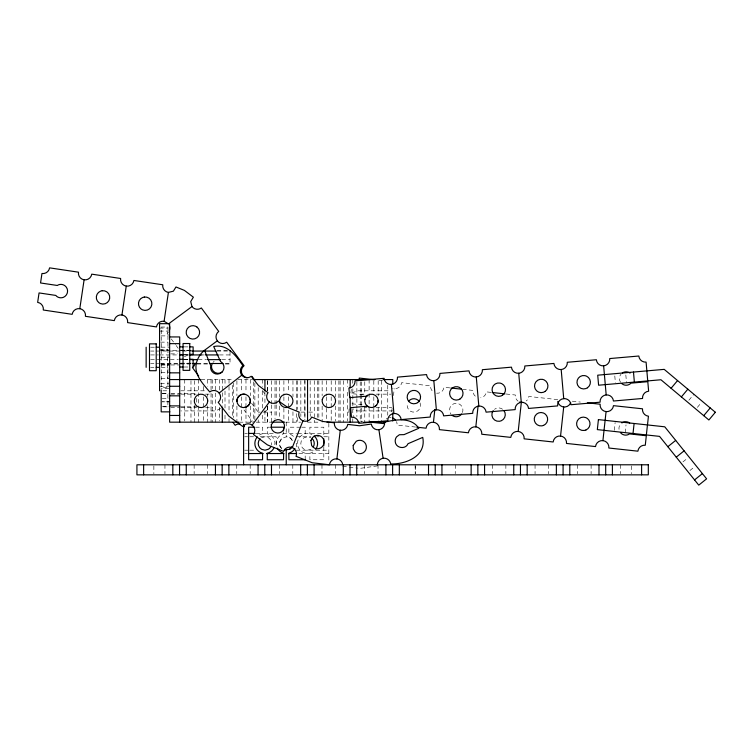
<?xml version="1.0" encoding="UTF-8"?>
<svg xmlns="http://www.w3.org/2000/svg" width="753" height="753" viewBox="0 0 753 753"><rect width="100%" height="100%" fill="white"/><g stroke="black" fill="none" stroke-linecap="round" stroke-linejoin="round"><path stroke-width="0.56" stroke-dasharray="3.77 2.82" d="M349.176 408.823L348.714 413.049A6.711 6.711 0 0 1 350.418 413.463M351.293 389.301L350.832 393.527L366.542 395.231M391.711 411.835L392.097 408.352M393.48 395.589L394.233 388.623M614.269 430.33L615.135 422.555M625.178 432.646L626.025 424.861M688.854 400.257L693.89 394.261M697.353 407.382L700.93 403.09M682.943 461.9L687.301 458.398M689.889 470.54L694.238 467.029M289.576 437.662A6.711 6.711 0 0 1 292.71 441.738C289.114 429.784 272.238 442.726 282.864 449.287M249.667 422.904L252.227 421.002L242.155 407.382M264.595 411.863L268.012 409.331A6.711 6.711 0 0 1 267.164 407.797M261.479 437.709L264.83 436.768L268.19 437.625A6.711 6.711 0 0 1 271.419 445.127M310.961 449.249L307.619 450.19L304.25 449.334A6.711 6.711 0 0 1 304.099 437.709L307.44 436.768L310.81 437.625M220.582 408.465L215.603 410.931L180.824 410.931M351.905 393.254L356.875 390.798L390.459 390.798M377.488 465.862L360.028 468.385L355.849 467.895M159.57 328.073L167.957 328.073M159.57 331.085L167.957 331.085L167.957 357.242M161.246 335.885L167.957 335.885M160.615 342.135L167.957 342.135M184.174 346.879L189.765 346.879M150.619 347.218L156.21 347.218M161.246 347.171L169.632 347.171M159.57 349.42L167.957 349.42M161.246 350.117L167.957 350.117M180.824 350.23L192.006 350.23M159.57 350.531L190.104 350.578M217.118 350.578L227.688 350.578M180.824 350.719L192.006 350.719M150.619 351.058L153.979 351.058M156.21 351.058L192.457 351.058M217.118 351.058L227.688 351.058M170.752 353.882L177.463 353.872M184.174 354.597L188.655 354.597M150.619 354.936L158.45 354.936M159.57 354.936L178.357 354.936M184.231 354.936L187.751 354.936M201.851 354.936L204.195 354.936M219.462 354.936L230.032 354.936M161.246 357.242L169.632 357.242M184.174 359.294L188.655 359.294M150.619 359.633L178.357 359.633M184.231 359.633L187.751 359.633M198.321 359.633L206.548 359.633M221.815 359.633L230.032 359.633M180.824 363.172L192.006 363.172M150.619 363.511L153.979 363.511M156.21 363.511L159.57 363.511M160.747 363.511L192.457 363.511M197.154 363.511L207.724 363.511M225.335 363.511L230.032 363.511M179.703 363.652L192.006 363.652M160.69 363.953L190.104 364M197.154 364L207.724 364M225.335 364L230.032 364L230.032 351.058M161.246 364.358L169.632 364.358M161.246 365.054L169.632 365.054M170.752 364.96L179.703 364.96M184.174 367.012L188.655 367.012M150.619 367.351L153.979 367.351M161.246 367.304L167.957 367.304M161.246 372.34L168.587 372.34M161.246 378.599L169.632 378.599M201.098 379.559L233.835 379.559M237.769 379.559L251.784 379.559M160.615 383.39L168.587 383.39M159.57 386.411L169.632 386.411M168.813 388.369L161.18 388.774M162.921 390.798L169.632 390.798M180.824 390.798L206.642 390.798M162.29 393.405L167.891 393.405L167.891 406.827L162.29 406.827M171.063 393.405L196.74 393.405M162.29 393.631L169.896 393.631M170.752 394.148L179.703 394.148M180.711 394.148L196.232 394.148M205.418 394.148L212.252 394.148L212.252 422.169M360.235 394.148L364.763 394.148L364.763 380.679M376.255 394.148L390.769 394.148M162.29 398.375L169.896 398.375M162.29 406.601L169.896 406.601M180.4 406.827L196.74 406.827M170.752 407.571L179.703 407.571M180.711 407.571L196.542 407.571M205.522 407.571L212.252 407.571M364.716 407.571L366.965 407.571M375.935 407.571L391.776 407.571M392.784 410.931L356.875 410.931L352.771 408.747M258.204 412.107L260.246 412.107M263.277 412.107L271.626 412.107M300.842 412.107L307.026 412.107M308.768 412.107L314.227 412.107M239.228 422.169L252.82 422.169M256.218 422.169L270.694 422.169M285.669 422.169L300.635 422.169M307.553 422.169L320.223 422.169M255.606 427.205L262.562 427.205L262.562 433.775L261.62 433.963A10.071 10.071 0 0 0 257.3 436.891M269.593 427.205L267.268 427.205L267.268 433.747L269.31 434.425A10.071 10.071 0 0 1 274.798 445.381M300.532 427.205L288.907 427.205L288.832 433.756L291.26 434.763A10.071 10.071 0 0 1 294.47 437.709M301.699 427.205L305.181 427.205L305.181 433.775L304.231 433.963A10.071 10.071 0 0 0 303.139 452.534L305.181 453.212L305.181 459.754M244.763 433.408L247.059 433.408M256.274 433.408L273.555 433.408M282.77 433.408L296.588 433.408M297.746 433.408L328.835 433.408M244.612 436.768L247.633 436.768M249.798 436.768L254.42 436.768M260.199 436.768L276.153 436.768L276.153 446.906M296.287 436.768L310.951 436.768M316.797 436.768L319.131 436.768M323.809 436.768L328.835 436.768M244.612 450.19L248.641 450.19M249.808 450.19L255.653 450.19M296.287 450.19L328.835 450.19M244.763 453.541L247.059 453.541M298.894 453.541L328.835 453.541M378.994 380.218L382.477 380.594M449.805 387.899L443.997 387.268A6.711 6.711 0 0 1 436.599 393.217M462.568 389.282L473.016 390.421A6.711 6.711 0 0 0 477.27 397.396M491.012 392.369L486.363 391.871A6.711 6.711 0 0 1 480.715 397.772M506.101 394.007L515.391 395.014A6.711 6.711 0 0 0 518.092 401.161M557.757 399.617L528.728 396.464A6.711 6.711 0 0 1 526.262 400.973M572.261 401.189L580.384 402.064M351.999 403.787L362.099 404.879M360.471 421.068L362.795 421.322M415.609 427.055L397.029 425.04A6.711 6.711 0 0 0 396.502 421.605M342.709 466.342L354.804 467.773M311.921 434.425L309.878 433.747L309.878 427.205L323.809 427.205L323.809 436.505M502.609 409.256L501.074 408.399A6.711 6.711 0 0 0 494.439 409.35M262.468 390.553L265.244 394.308M251.596 403.222L258.976 413.199M168.484 335.189L167.091 333.306A6.711 6.711 0 0 0 168.352 332.092M171.26 338.944L175.43 344.573M176.127 345.514L178.207 348.328M625.828 374.966L626.505 382.769M614.796 375.935L615.361 382.618M283.589 431.573L283.617 433.756L281.189 434.763A10.071 10.071 0 0 0 277.509 448.515M631.39 465.909L631.372 473.731M620.293 464.789L620.293 473.731M591.105 464.789L591.105 473.731M577.683 464.789L577.683 473.731M548.485 464.789L548.485 473.731M535.063 464.789L535.063 473.731M505.865 464.789L505.865 473.731M492.453 464.789L492.453 473.731M455.32 464.789L455.236 473.731M415.242 465.909L415.242 473.731L415.148 464.789M387.748 385.31L387.748 415.261M381.517 380.707L381.517 422.169M378.185 380.726L378.185 395.899M378.185 407.571L378.185 422.169M378.025 464.789L378.025 473.731M373.817 380.707L373.817 392.417M373.817 396.831L373.817 407.194M373.817 408.145L373.817 422.169M369.121 379.559L369.121 392.417M369.121 393.584L369.121 422.169M364.763 406.996L364.763 422.169M364.603 464.789L364.603 473.731M361.431 381.856L361.431 422.169M360.235 381.799L360.235 407.571M360.235 408.691L360.235 422.169M356.875 381.799L356.875 397.509M356.875 398.629L356.875 407.571M356.875 408.691L356.875 416.55M352.771 379.559L352.771 384.228M352.846 388.774L352.846 408.352M352.771 409.312L352.771 412.823M352.771 418.668L352.771 422.169M347.481 379.559L347.557 386.468M347.481 392.228L347.557 421.021M343.453 380.707L343.453 422.169M340.102 380.707L340.102 422.169M338.897 380.707L338.897 422.169M335.565 380.707L335.565 396.831M335.565 406.046L335.565 421.021M335.405 464.789L335.405 473.731M331.207 380.707L331.207 392.228M331.207 396.831L331.207 422.169M328.835 423.327L328.835 461.335M326.51 380.707L326.51 395.683M326.51 396.831L326.51 407.194M326.51 408.352L326.51 422.169M323.809 446.764L323.809 459.754L309.878 459.754L309.878 453.184L310.829 452.986A10.071 10.071 0 0 0 315.14 450.068M322.143 380.707L322.143 395.683M322.143 406.046L322.143 422.169M321.983 464.789L321.983 473.731M318.82 380.707L318.82 417.567M317.615 380.707L317.615 419.863M314.265 380.707L314.265 422.169M310.151 380.707L310.236 416.409M304.946 380.707L304.946 419.863M304.861 379.559L304.861 419.863M300.842 380.707L300.842 416.578M297.482 380.707L297.482 409.5M297.482 417.567L297.482 422.169M296.287 380.707L296.287 422.169M296.287 446.906L296.287 443.404A10.071 10.071 0 0 1 295.948 446.087M292.955 380.707L292.955 396.831M292.955 411.806L292.955 422.169M292.795 464.789L292.795 473.731M288.587 379.559L288.587 392.228M288.587 396.831L288.587 422.169M286.225 422.169L286.225 436.768M283.89 380.707L283.89 395.683M283.89 396.831L283.89 401.443M283.89 408.352L283.89 422.169M279.532 380.707L279.532 396.831M279.532 406.046L279.532 417.567M279.372 464.789L279.372 473.731M276.2 380.707L276.2 403.74M276.2 404.898L276.2 417.567M275.005 380.707L275.005 403.74M275.005 404.898L275.005 418.715M271.645 380.707L271.645 403.74M271.645 404.898L271.645 422.169M267.616 380.707L267.616 391.071M267.616 406.046L267.616 422.169M267.541 380.707L267.541 391.071M267.541 406.046L267.541 422.169M264.934 392.228L264.934 404.898M264.934 410.658L264.934 422.169M262.326 379.559L262.251 386.468M262.251 391.071L262.326 408.352M262.326 415.261L262.251 422.169M258.223 387.616L258.204 414.338M258.223 419.863L258.204 422.169M254.862 383.013L254.862 421.021M253.667 381.856L253.667 422.169M250.335 379.559L250.335 395.683M250.335 406.046L250.335 422.169M250.175 464.789L250.175 473.731M245.977 379.559L245.977 392.228M245.977 396.831L245.977 407.194M245.977 408.352L245.977 422.169M241.28 379.559L241.28 392.228M241.28 396.831L241.28 422.169M236.913 380.707L236.913 395.683M236.913 406.046L236.913 422.169M236.753 464.789L236.753 473.731M233.581 383.013L233.581 417.567M232.31 385.31L232.31 416.409M229.025 379.559L229.025 385.31M229.025 386.468L229.025 412.955M229.025 418.715L229.025 422.169M225.006 379.559L225.006 386.468M225.006 391.071L225.006 409.5M225.006 415.261L225.006 422.169M222.314 379.559L222.314 406.046M219.716 379.559L219.631 391.071M219.631 407.194L219.631 421.021M215.603 379.559L215.603 390.798M215.603 393.038L215.603 422.169M212.252 379.559L212.252 388.548M211.047 379.559L211.047 392.228M211.047 393.377L211.047 422.169M207.724 379.559L207.724 386.289M207.724 394.148L207.724 396.483M207.724 405.829L207.724 422.169M207.555 464.789L207.555 473.731M203.357 386.468L203.357 392.417M203.357 396.831L203.357 422.169M198.66 379.559L198.66 422.169M196.74 398.375L196.74 403.467M194.302 380.679L194.302 395.269M194.302 405.34L194.302 422.169M194.142 464.789L194.142 473.731M190.97 380.707L190.97 422.169M184.739 379.559L184.739 421.021M167.957 330.398L167.957 327.037L161.246 327.037L161.246 387.437L167.957 387.437L167.957 364.358M167.618 357.242L167.618 378.599M164.945 464.789L164.945 473.731M153.866 465.909L153.857 473.731M281.481 448.223A6.711 6.711 0 0 1 282.864 437.662M212.948 362.513A6.711 6.711 0 0 1 214.2 361.28M184.457 356.781A6.711 6.711 0 0 1 187.695 355.501M619.032 429.361A6.711 6.711 0 0 1 620.312 424.391M420.014 402.799A6.711 6.711 0 0 1 416.475 411.599L414.79 412.079A6.711 6.711 0 0 1 407.618 402.93M432.1 390.751A6.711 6.711 0 0 1 430.65 385.818L401.631 382.675A6.711 6.711 0 0 1 392.529 388.209M386.157 419.082A6.711 6.711 0 0 1 387.654 418.179M389.329 417.68A6.711 6.711 0 0 1 391.089 417.642M353.223 415.515A6.711 6.711 0 0 1 354.136 417.011M462.436 412.531A6.711 6.711 0 0 0 460.234 404.662L458.709 403.796A6.711 6.711 0 0 0 450.934 414.169M620.594 382.298A6.711 6.711 0 0 1 621.046 374.137M169.896 401.81L162.29 401.81L169.896 401.848"/><path stroke-width="1.13" d="M236.931 401.377L237.026 399.627A6.711 6.711 0 0 1 250.316 400.351L250.222 402.102A6.711 6.711 0 0 1 236.913 400.954C236.847 396.699 241.186 393.198 245.318 394.327M378.072 402.102L378.166 400.351M416.767 427.177L426.057 428.193A6.711 6.711 0 0 1 433.455 422.245L434.839 409.472M433.455 422.245A6.711 6.711 0 0 1 439.404 429.634L468.422 432.787A6.711 6.711 0 0 1 475.821 426.838L478.089 405.942M563.705 407.006L560.552 436.034A6.711 6.711 0 0 0 553.154 441.983L524.135 438.83A6.711 6.711 0 0 0 518.186 431.431L521.34 402.413M620.397 432.561L621.649 433.784A6.711 6.711 0 0 0 628.313 434.585L629.489 433.897L646.319 435.723L645.283 445.23A6.711 6.711 0 0 0 637.895 451.179L608.866 448.026A6.711 6.711 0 0 0 602.918 440.627L606.071 411.609A6.711 6.711 0 0 1 600.122 404.21L587.349 402.827M633.019 433.493L634.101 423.487M646.366 434.942L647.448 424.937M647.524 424.654L648.437 416.202A6.711 6.711 0 0 1 642.488 408.804L613.469 405.66A6.711 6.711 0 0 1 606.071 411.609M336.883 458.954L340.271 430.217M79.799 308.683L84.11 279.805A6.711 6.711 0 0 0 91.744 274.158L120.612 278.478A6.711 6.711 0 0 0 126.259 286.102L121.948 314.98A6.711 6.711 0 0 0 114.315 320.627L85.447 316.307A6.711 6.711 0 0 0 79.799 308.683A6.711 6.711 0 0 0 72.166 314.321L43.297 310.01A6.711 6.711 0 0 0 37.65 302.377L39.062 292.926L55.807 295.421L56.767 296.4A6.711 6.711 0 0 0 63.412 297.313L64.937 296.437A6.711 6.711 0 0 0 66.226 287.034L64.993 285.792A6.711 6.711 0 0 0 58.348 284.879L57.313 285.472L40.549 282.968L41.961 273.508A6.711 6.711 0 0 0 49.594 267.861L78.472 272.181A6.711 6.711 0 0 0 84.11 279.805M121.948 314.98L123.633 315.46A6.711 6.711 0 0 1 127.586 322.604L156.464 326.924A6.711 6.711 0 0 1 164.098 321.277L168.408 292.409A6.711 6.711 0 0 1 162.761 284.775L133.893 280.464A6.711 6.711 0 0 1 126.259 286.102M292.268 447.649L302.979 420.758M342.559 463.744A6.711 6.711 0 0 0 337.749 459.057L336.007 458.859A6.711 6.711 0 0 0 329.598 463.914L329.494 464.789L312.184 462.747L295.985 456.29L296.305 455.48A6.711 6.711 0 0 0 293.077 447.969L291.449 447.329A6.711 6.711 0 0 0 283.947 450.558L283.627 451.367L267.428 444.91L253.497 434.519A6.711 6.711 0 0 0 252.133 425.134L269.395 401.989M671.092 388.275L677.559 380.566M681.371 396.906L687.847 389.188M703.735 415.665L710.211 407.957M367.633 395.259L366.617 396.172L349.75 397.65L348.912 388.115A6.711 6.711 0 0 0 355.011 380.849L384.096 378.307A6.711 6.711 0 0 0 391.372 384.406L393.913 413.491A6.711 6.711 0 0 1 401.18 419.59L430.264 417.04A6.711 6.711 0 0 1 436.364 409.773L433.822 380.689A6.711 6.711 0 0 1 426.556 374.589L397.471 377.131A6.711 6.711 0 0 1 391.372 384.406M375.201 406.347L376.5 405.18M667.845 446.698L675.695 440.392M676.26 457.156L684.101 450.849M694.558 479.906L702.398 473.599M219.132 393.057L241.817 375.154M289.576 449.287L292.032 446.83A6.711 6.711 0 0 1 289.576 449.287L284.483 449.965M203.235 351.237L217.316 340.817A6.711 6.711 0 0 1 218.718 331.433L201.352 307.958L199.818 308.815A6.711 6.711 0 0 1 191.968 306.556L168.493 323.922L164.098 321.277M621.865 422.941L623.042 422.245A6.711 6.711 0 0 1 629.706 423.045M243.765 407.542C248.01 407.571 251.361 403.081 250.128 399.015M169.632 336.939L179.703 336.939L179.703 422.169M169.632 343.65L179.703 343.65M179.703 346.879L183.054 346.879M189.765 346.879L193.126 346.879L193.126 354.597L189.765 354.597M156.21 347.218L159.57 347.218M192.457 351.058L215.942 351.058M189.765 354.343L193.126 354.343M179.703 354.597L183.054 354.597M179.534 354.936L183.054 354.936M188.928 354.936L201.851 354.936M205.371 354.936L218.295 354.936M179.703 359.294L183.054 359.294M189.765 359.294L193.126 359.294L193.126 367.012M189.765 359.548L193.126 359.548M192.457 359.633L197.154 359.633M207.724 359.633L220.638 359.633M192.457 363.511L197.154 363.511M210.068 363.511L222.992 363.511M179.703 367.012L183.054 367.012M156.21 367.351L159.57 367.351M169.632 372.848L179.703 372.848M169.632 379.559L200.43 379.559M252.952 379.559L374.909 379.559M383.108 379.559L392.784 379.559L392.784 384.162M169.632 386.27L179.703 386.27M169.632 395.833L179.703 395.833M169.632 405.895L179.703 405.895M169.896 411.863L161.18 411.863L161.18 389.941M169.632 415.458L179.703 415.458M238.814 422.169L169.632 422.169L169.632 323.686L159.57 323.686L159.57 390.798M271.249 422.169L284.512 422.169M327.131 422.169L359.379 422.169M363.859 422.169L385.423 422.169M254.439 427.205L248.641 427.205L248.641 459.754L262.562 459.754L262.562 453.212L260.519 452.534A10.071 10.071 0 0 1 257.3 436.891M270.751 427.205L283.542 427.205L283.58 430.481M248.217 433.408L255.126 433.408M248.217 453.541L263.183 453.541M266.647 453.541L283.919 453.541M288.531 453.541L296.588 453.541M305.181 459.754L288.907 459.754L288.832 453.202L291.26 452.195A10.071 10.071 0 0 0 294.941 448.515M168.408 292.409L173.388 291.166L175.976 286.978L184.381 290.385L193.37 297.171L190.725 301.577L191.968 306.556M374.354 379.71L359.266 378.072A6.711 6.711 0 0 1 358.852 379.776M450.962 388.021L461.41 389.16M492.17 392.501L504.943 393.885M369.761 422.085L383.691 423.591A6.711 6.711 0 0 1 384.105 421.887M630.045 373.121L629.047 372.471A6.711 6.711 0 0 0 622.355 372.97M621.762 383.606L623.23 384.567A6.711 6.711 0 0 0 629.922 384.058L630.939 383.145L647.806 381.677L648.634 391.202A6.711 6.711 0 0 0 642.535 398.469L613.45 401.02A6.711 6.711 0 0 0 606.184 394.911L603.633 365.836A6.711 6.711 0 0 1 596.367 359.736L567.282 362.278A6.711 6.711 0 0 1 561.183 369.544L563.724 398.629A6.711 6.711 0 0 1 571 404.728L600.085 402.187A6.711 6.711 0 0 1 606.184 394.911M368.509 406.846L367.502 406.196L350.625 407.674L351.463 417.2A6.711 6.711 0 0 1 358.729 423.299L387.814 420.758A6.711 6.711 0 0 1 393.913 413.491M252.048 376.472L254.825 380.227M198.698 376.02L192.439 367.568A6.711 6.711 0 0 0 195.083 363.162M233.072 422.48L235.152 425.294A6.711 6.711 0 0 1 240.141 424.052M252.133 425.134A6.711 6.711 0 0 0 242.739 426.499L228.808 416.108L218.21 402.328A6.711 6.711 0 0 0 219.961 394.346L219.019 392.868A6.711 6.711 0 0 0 211.038 391.118L209.748 391.946C202.783 383.616 193.257 374.1 196.618 362.146C198.067 357.59 200.533 353.157 204.6 350.465L210.765 365.732A6.711 6.711 0 0 0 215.622 373.883C219.725 375.003 224.121 371.54 223.98 367.285A6.711 6.711 0 0 0 220.544 361.525L213.701 346.549C227.161 343.462 236.423 356.113 242.927 365.789L242.551 366.043A6.711 6.711 0 0 0 241.082 374.081L242.08 375.521A6.711 6.711 0 0 0 250.118 376.989L251.182 376.255L258.533 385.564L268.04 392.661L267.334 393.734A6.711 6.711 0 0 0 269.009 401.735L270.468 402.695A6.711 6.711 0 0 0 278.469 401.02L288.23 407.721L299.261 412.117L298.941 412.926A6.711 6.711 0 0 0 302.169 420.438L303.788 421.087A6.711 6.711 0 0 0 311.3 417.859L311.62 417.04L322.651 421.435L334.436 422.828L334.332 423.694A6.711 6.711 0 0 0 339.396 430.114L341.137 430.311A6.711 6.711 0 0 0 347.557 425.257L347.651 424.381L359.454 425.774L371.304 424.052A6.711 6.711 0 0 0 378.91 429.728L383.108 458.332M647.731 380.914L646.093 362.118A6.711 6.711 0 0 1 638.817 356.018L609.742 358.56A6.711 6.711 0 0 1 603.633 365.836M633.489 372.048L634.365 382.082M521.274 402.347A6.711 6.711 0 0 0 515.174 409.613L486.09 412.155A6.711 6.711 0 0 0 478.823 406.055L476.273 376.98A6.711 6.711 0 0 0 482.381 369.704L511.456 367.163A6.711 6.711 0 0 0 518.732 373.262L521.274 402.347A6.711 6.711 0 0 1 528.54 408.446L557.625 405.905A6.711 6.711 0 0 1 563.724 398.629M641.603 464.789L641.603 474.851M612.405 464.789L612.405 474.851M605.694 464.789L605.694 474.851M598.983 464.789L598.983 474.851M569.795 464.789L569.795 474.851M563.084 464.789L563.084 474.851M556.373 464.789L556.373 474.851M527.175 464.789L527.175 474.851M520.464 464.789L520.464 474.851M513.753 464.789L513.753 474.851M484.565 464.789L484.565 474.851M477.854 464.789L477.854 474.851M471.143 464.789L471.143 474.851M441.945 464.789L441.945 474.851M435.234 464.789L435.234 474.851M428.523 464.789L428.523 474.851M399.335 464.789L399.335 474.851M392.784 412.955L392.784 421.021M392.624 464.789L392.624 474.851M385.913 464.789L385.913 474.851M356.715 464.789L356.715 474.851M350.164 379.559L350.164 387.616M350.164 396.831L350.164 422.169M350.004 464.789L350.004 474.851M343.293 464.789L343.293 474.851M323.809 438.83L323.809 445.804M314.095 464.789L314.095 474.851M307.553 379.559L307.553 421.021M307.384 464.789L307.384 474.851M300.673 464.789L300.673 474.851M286.225 450.19L286.225 464.789M271.485 464.789L271.485 474.851M264.934 379.559L264.934 391.071M264.774 464.789L264.774 474.851M258.063 464.789L258.063 474.851M243.605 424.476L243.605 464.789M230.032 350.578L230.032 351.058M228.865 464.789L228.865 474.851M222.314 407.194L222.314 422.169M222.154 464.789L222.154 474.851M215.443 464.789L215.443 474.851M186.255 464.789L186.255 474.851M179.543 464.789L179.543 474.851M172.832 464.789L172.832 474.851M146.148 347.218L146.148 367.351M143.635 464.789L143.635 474.851M270.769 446.755A6.711 6.711 0 0 1 268.35 449.249L265.009 450.19L261.639 449.334A6.711 6.711 0 0 1 260.105 438.801M273.97 447.875A10.071 10.071 0 0 1 268.209 452.986L267.268 453.184L267.268 459.754L283.542 459.754L283.617 453.202L281.189 452.195A10.071 10.071 0 0 1 277.509 448.515M314.123 435.865A10.071 10.071 0 0 1 315.686 449.381M312.213 438.67A6.711 6.711 0 0 1 313.389 446.755M378.91 429.728A6.711 6.711 0 0 0 384.585 422.122C395.909 419.543 411.232 416.851 418.828 428.278L404.05 434.632L399.382 434.735L396.615 436.834A6.711 6.711 0 0 0 395.259 441.785C395.767 448.261 405.622 449.767 408.004 443.715L422.744 437.38C426.518 456.186 406.027 464.347 390.666 463.961L390.506 462.973A6.711 6.711 0 0 0 383.87 458.21L382.138 458.492A6.711 6.711 0 0 0 377.366 465.128M217.316 340.817A6.711 6.711 0 0 0 226.7 342.22L244.066 365.685A6.711 6.711 0 0 0 247.069 377.714M243.323 425.436A6.711 6.711 0 0 1 244.546 426.697M222.314 371.973A6.711 6.711 0 0 1 212.035 369.158L211.593 367.464A6.711 6.711 0 0 1 212.064 364.028M169.35 325.456A6.711 6.711 0 0 1 169.256 330.595M560.552 436.034A6.711 6.711 0 0 1 566.501 443.432L595.529 446.576A6.711 6.711 0 0 1 602.918 440.627M570.68 402.761A6.711 6.711 0 0 1 557.794 401.368M475.821 426.838A6.711 6.711 0 0 1 481.769 434.236L510.788 437.38A6.711 6.711 0 0 1 518.186 431.431M503.861 410.479A6.711 6.711 0 0 1 501.216 420.795L499.521 421.266A6.711 6.711 0 0 1 493.206 410.601M523.09 402.375A6.711 6.711 0 0 1 519.636 401.998M408.474 401.405A6.711 6.711 0 0 1 416.343 399.203L417.868 400.059A6.711 6.711 0 0 1 419.12 401.293M392.784 418.056A6.711 6.711 0 0 1 395.589 420.108M461.58 414.056A6.711 6.711 0 0 1 458.841 416.202L457.156 416.673A6.711 6.711 0 0 1 452.186 415.392M561.183 369.544A6.711 6.711 0 0 1 553.916 363.445L524.832 365.986A6.711 6.711 0 0 1 518.732 373.262M476.273 376.98A6.711 6.711 0 0 1 469.006 370.871L439.921 373.422A6.711 6.711 0 0 1 433.822 380.689M478.823 406.055A6.711 6.711 0 0 0 472.724 413.331L443.639 415.872A6.711 6.711 0 0 0 436.364 409.773M279.645 399.627L279.551 401.377A6.711 6.711 0 0 0 292.842 402.102L292.936 400.351A6.711 6.711 0 0 0 279.645 399.627M322.265 399.627L322.162 401.377A6.711 6.711 0 0 0 335.452 402.102L335.546 400.351A6.711 6.711 0 0 0 322.265 399.627M364.876 399.627L364.781 401.377A6.711 6.711 0 0 0 374.759 406.714A6.711 6.711 0 0 0 375.38 395.41A6.711 6.711 0 0 0 364.876 399.627M353.213 445.437L353.298 448.91L355.105 451.875A6.711 6.711 0 0 0 364.593 451.64C367.577 448.619 366.711 443.084 362.946 441.117A6.711 6.711 0 0 0 356.235 441.286L353.213 445.437M598.409 419.609L597.327 429.615L659.543 436.373L698.756 485.139L706.606 478.833L664.767 426.81L598.409 419.609M271.325 424.673L271.372 428.146A6.711 6.711 0 0 0 279.655 432.777C283.768 431.695 285.839 426.499 283.589 422.885A6.711 6.711 0 0 0 277.735 419.609L274.393 420.55L271.325 424.673M310.914 440.439L311.648 445.522A6.711 6.711 0 0 0 320.853 447.856C324.543 445.748 325.202 440.194 322.096 437.286A6.711 6.711 0 0 0 315.592 435.629L312.608 437.408L310.914 440.439M715.35 412.268L708.884 419.986L660.936 379.757L598.597 385.207L597.722 375.182L664.212 369.365L715.35 412.268M417.651 402.629L416.089 403.42A6.711 6.711 0 0 1 407.175 397.593A6.711 6.711 0 0 1 415.11 390.496L416.776 391.042A6.711 6.711 0 0 1 417.651 402.629M460.102 398.921L458.539 399.711A6.711 6.711 0 0 1 449.626 393.875A6.711 6.711 0 0 1 457.57 386.778L459.226 387.324A6.711 6.711 0 0 1 460.102 398.921M502.562 395.203L500.99 395.993A6.711 6.711 0 0 1 492.085 390.167A6.711 6.711 0 0 1 500.02 383.061L501.686 383.616A6.711 6.711 0 0 1 502.562 395.203M545.012 391.485L543.45 392.275A6.711 6.711 0 0 1 534.536 386.449A6.711 6.711 0 0 1 542.471 379.352L544.137 379.898A6.711 6.711 0 0 1 545.012 391.485M587.462 387.776L585.9 388.567A6.711 6.711 0 0 1 576.986 382.731A6.711 6.711 0 0 1 584.93 375.634L586.596 376.18A6.711 6.711 0 0 1 587.462 387.776M543.581 425.398L541.896 425.869A6.711 6.711 0 0 1 534.282 418.414A6.711 6.711 0 0 1 543.45 412.992L544.974 413.858A6.711 6.711 0 0 1 543.581 425.398M585.947 429.991L584.262 430.462A6.711 6.711 0 0 1 576.647 423.017A6.711 6.711 0 0 1 585.815 417.595L587.34 418.452A6.711 6.711 0 0 1 585.947 429.991M102.192 290.733L100.497 291.176A6.711 6.711 0 0 0 98.916 302.697L100.431 303.581A6.711 6.711 0 0 0 109.674 298.301A6.711 6.711 0 0 0 102.192 290.733M144.341 297.03L142.646 297.482A6.711 6.711 0 0 0 141.065 308.994L142.571 309.878A6.711 6.711 0 0 0 151.824 304.607A6.711 6.711 0 0 0 144.341 297.03M189.765 343.519L183.054 343.519L183.054 370.363L189.765 370.363L189.765 343.519M156.21 343.867L149.499 343.867L149.499 370.711L156.21 370.711L156.21 343.867M648.314 464.789L136.924 464.789L136.924 474.851L648.314 474.851L648.314 464.789M197.022 327.066L195.507 326.181A6.711 6.711 0 0 0 186.245 333.212L186.688 334.906A6.711 6.711 0 0 0 196.957 337.721A6.711 6.711 0 0 0 197.022 327.066M207.724 400.973L207.517 399.231A6.711 6.711 0 0 0 194.302 400.756L194.5 402.497A6.711 6.711 0 0 0 207.724 400.973"/></g></svg>
